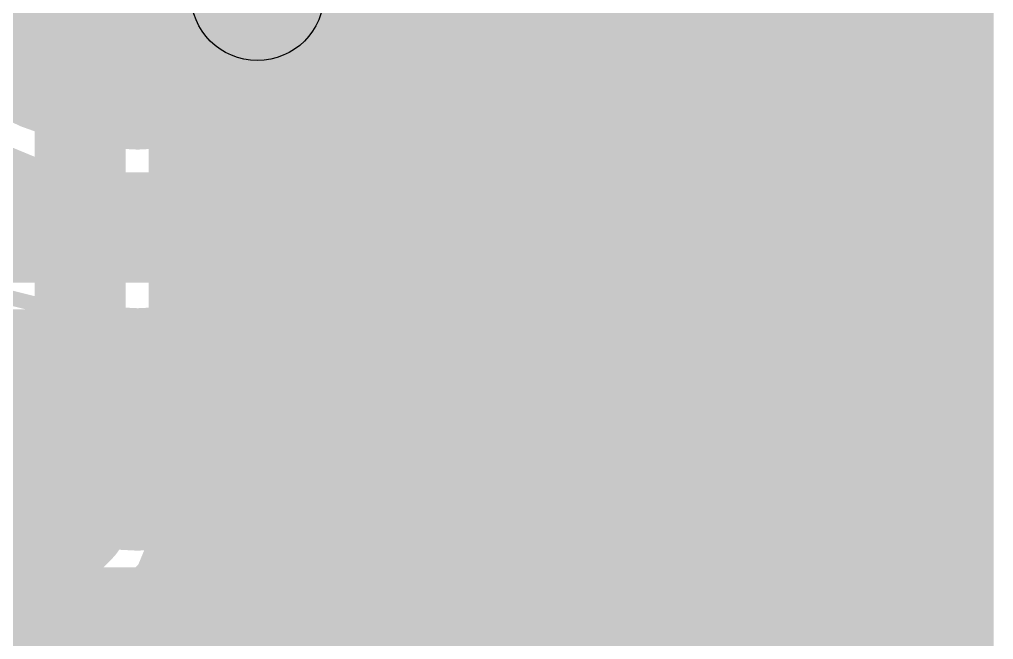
# Model space of a CAD drawing. Extents: x -1.3 to 57, y -0.1 to 23.2.
# Drawn here: x 45.11 to 51.62, y 5.18 to 9.33 of the extents above; entities that cross this region are included whole.
import ezdxf

# ---------------------------------------------------------------- set-up
doc = ezdxf.new("R2010")
doc.units = 0
for name, color, linetype in [('1', 12, 'CONTINUOUS'), ('16', 132, 'CONTINUOUS'), ('18', 110, 'CONTINUOUS'), ('20', 31, 'CONTINUOUS'), ('25', 253, 'CONTINUOUS'), ('52', 253, 'CONTINUOUS')]:
    doc.layers.add(name, color=color, linetype=linetype)

# ---------------------------------------------------------------- blocks, each defined once
blk = doc.blocks.new('ROUNDV')
at = {"const_width": 0.5}
blk.add_lwpolyline([(0, -0.25, 1), (0, 0.25, 1), (0, -0.25)], format="xyb", dxfattribs=at)

msp = doc.modelspace()

# ---------------------------------------------------------------- linework, layer by layer
at = {"layer": '1'}
for points, const_width in [([(51.4666, 19.431), (51.4666, 0.635)], 0.3048), ([(45.5168, 5.9436), (45.5168, 16.1036)], 0.6096), ([(50.373, 5.6096), (50.373, 10.5996)], 0.381), ([(47.552, 9.3294), (47.552, 9.6682)], 0.3048), ([(47.552, 9.4488), (51.4666, 9.4488)], 0.3048), ([(47.4224, 9.0165), (47.552, 9.3294)], 0.3048), ([(47.4752, 9.144), (51.4666, 9.144)], 0.3048), ([(47.1829, 8.777), (47.4224, 9.0165)], 0.3048), ([(46.1264, 5.8223), (46.1264, 8.8689)], 0.3048), ([(46.1264, 8.8689), (46.2183, 8.777)], 0.3048), ([(46.1264, 8.8392), (46.1561, 8.8392)], 0.3048), ([(47.2451, 8.8392), (51.4666, 8.8392)], 0.3048), ([(46.2183, 8.777), (46.5312, 8.6474)], 0.3048), ([(46.87, 8.6474), (47.1829, 8.777)], 0.3048), ([(46.5312, 8.6474), (46.87, 8.6474)], 0.3048), ([(46.1264, 8.5344), (51.4666, 8.5344)], 0.3048), ([(46.1264, 8.2296), (51.4666, 8.2296)], 0.3048), ([(46.1264, 7.9248), (51.4666, 7.9248)], 0.3048), ([(46.1264, 7.62), (51.4666, 7.62)], 0.3048), ([(46.1264, 7.3152), (51.4666, 7.3152)], 0.3048), ([(46.1264, 7.0104), (51.4666, 7.0104)], 0.3048), ([(46.1264, 6.7056), (51.4666, 6.7056)], 0.3048), ([(46.1264, 6.4008), (51.4666, 6.4008)], 0.3048), ([(44.1706, 4.5974), (45.5168, 5.9436)], 0.6096), ([(46.1264, 6.096), (51.4666, 6.096)], 0.3048), ([(46.0336, 5.5983), (46.1264, 5.8223)], 0.3048), ([(46.1135, 5.7912), (51.4666, 5.7912)], 0.3048), ([(45.8621, 5.4268), (46.0336, 5.5983)], 0.3048), ([(45.9217, 5.4864), (51.4666, 5.4864)], 0.3048), ([(44.5159, 4.0806), (45.8621, 5.4268)], 0.3048), ([(45.6169, 5.1816), (51.4666, 5.1816)], 0.3048)]:
    msp.add_lwpolyline(points, dxfattribs=dict(at, const_width=const_width))
for points, const_width in [([(47.552, 9.525, 1), (47.552, 9.3726)], 0.1524), ([(51.4666, 9.3726, 1), (51.4666, 9.525)], 0.1524), ([(47.6224, 9.3003, 1), (47.4816, 9.3586)], 0.1524), ([(47.4758, 9.3294, 1), (47.6282, 9.3294)], 0.1524), ([(47.4752, 9.2202, 1), (47.4752, 9.0678)], 0.1524), ([(51.4666, 9.0678, 1), (51.4666, 9.2202)], 0.1524), ([(47.352, 9.0457, 1), (47.4928, 8.9874)], 0.1524), ([(47.4763, 8.9626, 1), (47.3685, 9.0704)], 0.1524), ([(46.2026, 8.8689, 1), (46.0502, 8.8689)], 0.1524), ([(46.1803, 8.9228, 1), (46.0725, 8.8151)], 0.1524), ([(46.1264, 8.9154, 1), (46.1264, 8.763)], 0.1524), ([(46.1561, 8.763, 1), (46.1561, 8.9154)], 0.1524), ([(47.2451, 8.9154, 1), (47.2451, 8.763)], 0.1524), ([(51.4666, 8.763, 1), (51.4666, 8.9154)], 0.1524), ([(46.2475, 8.8474, 1), (46.1892, 8.7066)], 0.1524), ([(47.212, 8.7066, 1), (47.1537, 8.8474)], 0.1524), ([(46.1644, 8.7231, 1), (46.2722, 8.8309)], 0.1524), ([(47.129, 8.8309, 1), (47.2368, 8.7231)], 0.1524), ([(46.5312, 8.7236, 1), (46.5312, 8.5712)], 0.1524), ([(46.5021, 8.577, 1), (46.5604, 8.7178)], 0.1524), ([(46.8408, 8.7178, 1), (46.8991, 8.577)], 0.1524), ([(46.87, 8.5712, 1), (46.87, 8.7236)], 0.1524), ([(46.1264, 8.6106, 1), (46.1264, 8.4582)], 0.1524), ([(51.4666, 8.4582, 1), (51.4666, 8.6106)], 0.1524), ([(46.1264, 8.3058, 1), (46.1264, 8.1534)], 0.1524), ([(51.4666, 8.1534, 1), (51.4666, 8.3058)], 0.1524), ([(46.1264, 8.001, 1), (46.1264, 7.8486)], 0.1524), ([(51.4666, 7.8486, 1), (51.4666, 8.001)], 0.1524), ([(46.1264, 7.6962, 1), (46.1264, 7.5438)], 0.1524), ([(51.4666, 7.5438, 1), (51.4666, 7.6962)], 0.1524), ([(46.1264, 7.3914, 1), (46.1264, 7.239)], 0.1524), ([(51.4666, 7.239, 1), (51.4666, 7.3914)], 0.1524), ([(46.1264, 7.0866, 1), (46.1264, 6.9342)], 0.1524), ([(51.4666, 6.9342, 1), (51.4666, 7.0866)], 0.1524), ([(46.1264, 6.7818, 1), (46.1264, 6.6294)], 0.1524), ([(51.4666, 6.6294, 1), (51.4666, 6.7818)], 0.1524), ([(46.1264, 6.477, 1), (46.1264, 6.3246)], 0.1524), ([(51.4666, 6.3246, 1), (51.4666, 6.477)], 0.1524), ([(45.6246, 5.8358, 1), (45.409, 6.0514)], 0.3048), ([(46.1264, 6.1722, 1), (46.1264, 6.0198)], 0.1524), ([(51.4666, 6.0198, 1), (51.4666, 6.1722)], 0.1524), ([(45.3644, 5.9436, 1), (45.6692, 5.9436)], 0.3048), ([(46.1135, 5.8674, 1), (46.1135, 5.715)], 0.1524), ([(46.1968, 5.7932, 1), (46.056, 5.8515)], 0.1524), ([(51.4666, 5.715, 1), (51.4666, 5.8674)], 0.1524), ([(46.0502, 5.8223, 1), (46.2026, 5.8223)], 0.1524), ([(46.0875, 5.5444, 1), (45.9797, 5.6522)], 0.1524), ([(45.9632, 5.6274, 1), (46.104, 5.5691)], 0.1524), ([(50.2778, 5.6096, 1), (50.4683, 5.6096)], 0.1905), ([(45.9217, 5.5626, 1), (45.9217, 5.4102)], 0.1524), ([(51.4666, 5.4102, 1), (51.4666, 5.5626)], 0.1524), ([(45.8082, 5.4807, 1), (45.916, 5.3729)], 0.1524), ([(45.916, 5.3729, 1), (45.8082, 5.4807)], 0.1524), ([(45.6169, 5.2578, 1), (45.6169, 5.1054)], 0.1524), ([(51.4666, 5.1054, 1), (51.4666, 5.2578)], 0.1524)]:
    msp.add_lwpolyline(points, format="xyb", dxfattribs=dict(at, const_width=const_width))
at = {"layer": '16'}
for points, const_width in [([(45.9006, 9.4788, 1), (45.9006, 11.5188, 1), (45.9006, 9.4788)], 2.04), ([(48.0037, 9.525, 1), (48.0037, 9.3726)], 0.1524), ([(51.435, 9.3726, 1), (51.435, 9.525)], 0.1524), ([(48.9075, 9.4687, 1), (48.9075, 9.3163)], 0.1524), ([(48.9614, 9.3386, 1), (48.8536, 9.4464)], 0.1524), ([(50.7076, 9.4464, 1), (50.5998, 9.3386)], 0.1524), ([(50.6537, 9.3163, 1), (50.6537, 9.4687)], 0.1524), ([(47.9423, 9.1167, 1), (47.8345, 9.2245)], 0.1524), ([(48.7531, 9.1619, 1), (48.6007, 9.1619)], 0.1524), ([(50.9605, 9.1619, 1), (50.8081, 9.1619)], 0.1524), ([(47.8618, 9.2202, 1), (47.8618, 9.0678)], 0.1524), ([(47.818, 9.1997, 1), (47.9588, 9.1414)], 0.1524), ([(48.623, 9.2158, 1), (48.7308, 9.108)], 0.1524), ([(48.6769, 9.0678, 1), (48.6769, 9.2202)], 0.1524), ([(50.8843, 9.2202, 1), (50.8843, 9.0678)], 0.1524), ([(50.8304, 9.108, 1), (50.9382, 9.2158)], 0.1524), ([(51.435, 9.0678, 1), (51.435, 9.2202)], 0.1524), ([(49.1024, 8.9988, 1), (49.0388, 8.9988)], 0.0635), ([(49.0706, 9.0306, 1), (49.0706, 8.9671)], 0.0635), ([(50.5224, 8.9988, 1), (50.4588, 8.9988)], 0.0635), ([(50.4906, 8.9671, 1), (50.4906, 9.0306)], 0.0635), ([(47.557, 8.9154, 1), (47.557, 8.763)], 0.1524), ([(48.6769, 8.763, 1), (48.6769, 8.9154)], 0.1524), ([(50.8843, 8.9154, 1), (50.8843, 8.763)], 0.1524), ([(51.435, 8.763, 1), (51.435, 8.9154)], 0.1524), ([(49.0706, 8.9218, 1), (49.0706, 8.8582)], 0.0635), ([(50.4906, 8.8582, 1), (50.4906, 8.9218)], 0.0635), ([(49.0706, 8.7948, 1), (49.0706, 8.7312)], 0.0635), ([(50.4906, 8.7312, 1), (50.4906, 8.7948)], 0.0635), ([(47.2522, 8.6106, 1), (47.2522, 8.4582)], 0.1524), ([(47.258, 8.4406, 1), (47.1997, 8.5814)], 0.1524), ([(48.6769, 8.4582, 1), (48.6769, 8.6106)], 0.1524), ([(49.0706, 8.6678, 1), (49.0706, 8.6043)], 0.0635), ([(50.4906, 8.6043, 1), (50.4906, 8.6678)], 0.0635), ([(50.8843, 8.6106, 1), (50.8843, 8.4582)], 0.1524), ([(51.435, 8.4582, 1), (51.435, 8.6106)], 0.1524), ([(47.1749, 8.5649, 1), (47.2827, 8.4571)], 0.1524), ([(49.0706, 8.5408, 1), (49.0706, 8.4772)], 0.0635), ([(50.4906, 8.4772, 1), (50.4906, 8.5408)], 0.0635), ([(48.7308, 8.208, 1), (48.623, 8.3158)], 0.1524), ([(49.0706, 8.4138, 1), (49.0706, 8.3502)], 0.0635), ([(50.4906, 8.3502, 1), (50.4906, 8.4138)], 0.0635), ([(45.2517, 8.1534, 1), (45.2517, 8.3058)], 0.1524), ([(46.5495, 8.3058, 1), (46.5495, 8.1534)], 0.1524), ([(48.6007, 8.2619, 1), (48.7531, 8.2619)], 0.1524), ([(48.6446, 8.1534, 1), (48.6446, 8.3058)], 0.1524), ([(50.8843, 8.3058, 1), (50.8843, 8.1534)], 0.1524), ([(51.435, 8.1534, 1), (51.435, 8.3058)], 0.1524), ([(45.4342, 8.2302, 1), (45.4342, 8.0778)], 0.1524), ([(45.405, 8.0836, 1), (45.4633, 8.2244)], 0.1524), ([(46.3378, 8.2244, 1), (46.3962, 8.0836)], 0.1524), ([(46.367, 8.0778, 1), (46.367, 8.2302)], 0.1524), ([(49.0706, 8.2868, 1), (49.0706, 8.2233)], 0.0635), ([(50.4906, 8.2233, 1), (50.4906, 8.2868)], 0.0635), ([(49.0706, 8.1598, 1), (49.0706, 8.0962)], 0.0635), ([(49.0931, 8.0763, 1), (49.0481, 8.1213)], 0.0635), ([(50.4906, 8.0962, 1), (50.4906, 8.1598)], 0.0635), ([(48.3398, 7.8486, 1), (48.3398, 8.001)], 0.1524), ([(49.0388, 8.0988, 1), (49.1024, 8.0988)], 0.0635), ([(50.8843, 8.001, 1), (50.8843, 7.8486)], 0.1524), ([(51.435, 7.8486, 1), (51.435, 8.001)], 0.1524), ([(48.9728, 8.0328, 1), (48.9728, 7.9693)], 0.0635), ([(50.4906, 7.9693, 1), (50.4906, 8.0328)], 0.0635), ([(48.1375, 7.6463, 1), (48.1375, 7.7987)], 0.1524), ([(48.8458, 7.9058, 1), (48.8458, 7.8423)], 0.0635), ([(50.4906, 7.8423, 1), (50.4906, 7.9058)], 0.0635), ([(48.0836, 7.7764, 1), (48.1914, 7.6686)], 0.1524), ([(48.7188, 7.7788, 1), (48.7188, 7.7153)], 0.0635), ([(50.4906, 7.7153, 1), (50.4906, 7.7788)], 0.0635), ([(50.8843, 7.6962, 1), (50.8843, 7.5438)], 0.1524), ([(51.435, 7.5438, 1), (51.435, 7.6962)], 0.1524), ([(48.5918, 7.6517, 1), (48.5918, 7.5883)], 0.0635), ([(50.4906, 7.5883, 1), (50.4906, 7.6517)], 0.0635), ([(48.4648, 7.5248, 1), (48.4648, 7.4613)], 0.0635), ([(50.4906, 7.4613, 1), (50.4906, 7.5248)], 0.0635), ([(48.3378, 7.3978, 1), (48.3378, 7.3343)], 0.0635), ([(50.4906, 7.3343, 1), (50.4906, 7.3978)], 0.0635), ([(50.8843, 7.3914, 1), (50.8843, 7.239)], 0.1524), ([(51.435, 7.239, 1), (51.435, 7.3914)], 0.1524), ([(48.2781, 7.3513, 1), (48.3231, 7.3063)], 0.0635), ([(48.3006, 7.2971, 1), (48.3006, 7.3605)], 0.0635), ([(50.4588, 7.3288, 1), (50.5224, 7.3288)], 0.0635), ([(50.5131, 7.3063, 1), (50.4681, 7.3513)], 0.0635), ([(50.4008, 7.2073, 1), (50.4008, 7.2708)], 0.0635), ([(50.9382, 7.1118, 1), (50.8304, 7.2196)], 0.1524), ([(50.8081, 7.1657, 1), (50.9605, 7.1657)], 0.1524), ([(50.2738, 7.0803, 1), (50.2738, 7.1437)], 0.0635), ([(50.729, 7.0866, 1), (50.729, 6.9342)], 0.1524), ([(51.435, 6.9342, 1), (51.435, 7.0866)], 0.1524), ([(50.1468, 6.9533, 1), (50.1468, 7.0168)], 0.0635), ([(50.0198, 6.8263, 1), (50.0198, 6.8898)], 0.0635), ([(50.4242, 6.7818, 1), (50.4242, 6.6294)], 0.1524), ([(51.435, 6.6294, 1), (51.435, 6.7818)], 0.1524), ([(49.8928, 6.6993, 1), (49.8928, 6.7628)], 0.0635), ([(49.7658, 6.5723, 1), (49.7658, 6.6357)], 0.0635), ([(49.6388, 6.4453, 1), (49.6388, 6.5088)], 0.0635), ([(50.1194, 6.477, 1), (50.1194, 6.3246)], 0.1524), ([(51.435, 6.3246, 1), (51.435, 6.477)], 0.1524), ([(49.5118, 6.3183, 1), (49.5118, 6.3818)], 0.0635), ([(49.3848, 6.1913, 1), (49.3848, 6.2547)], 0.0635), ([(49.8146, 6.1722, 1), (49.8146, 6.0198)], 0.1524), ([(51.435, 6.0198, 1), (51.435, 6.1722)], 0.1524), ([(49.2578, 6.0643, 1), (49.2578, 6.1277)], 0.0635), ([(49.1308, 5.9373, 1), (49.1308, 6.0008)], 0.0635), ([(49.0481, 5.9313, 1), (49.0931, 5.8863)], 0.0635), ([(49.0706, 5.8771, 1), (49.0706, 5.9405)], 0.0635), ([(49.5098, 5.8674, 1), (49.5098, 5.715)], 0.1524), ([(51.435, 5.715, 1), (51.435, 5.8674)], 0.1524), ([(49.4104, 5.7996, 1), (49.5182, 5.6918)], 0.1524), ([(49.5182, 5.6918, 1), (49.4104, 5.7996)], 0.1524), ([(49.2337, 5.4389, 1), (49.2337, 5.5913)], 0.1524), ([(49.1798, 5.569, 1), (49.2876, 5.4612)], 0.1524), ([(51.435, 5.4102, 1), (51.435, 5.5626)], 0.1524), ([(51.435, 5.1054, 1), (51.435, 5.2578)], 0.1524)]:
    msp.add_lwpolyline(points, format="xyb", dxfattribs=dict(at, const_width=const_width))
for points, const_width in [([(51.435, 10.3285), (51.435, 0.635)], 0.3048), ([(47.8884, 9.1706), (48.074, 9.6186)], 0.3048), ([(48.0037, 9.4488), (51.435, 9.4488)], 0.3048), ([(48.9075, 9.3925), (48.6769, 9.1619)], 0.3048), ([(50.6537, 9.3925), (48.9075, 9.3925)], 0.3048), ([(50.8843, 9.1619), (50.6537, 9.3925)], 0.3048), ([(47.2288, 8.511), (47.8884, 9.1706)], 0.3048), ([(48.6769, 9.1619), (48.6769, 8.2619)], 0.3048), ([(50.8843, 7.1657), (50.8843, 9.1619)], 0.3048), ([(47.8618, 9.144), (48.6769, 9.144)], 0.3048), ([(50.8843, 9.144), (51.435, 9.144)], 0.3048), ([(49.0706, 8.9988), (50.4906, 8.9988)], 0.127), ([(49.0706, 8.0988), (49.0706, 8.9988)], 0.127), ([(50.4906, 8.9988), (50.4906, 7.3288)], 0.127), ([(47.557, 8.8392), (48.6769, 8.8392)], 0.3048), ([(50.8843, 8.8392), (51.435, 8.8392)], 0.3048), ([(49.0706, 8.89), (50.4906, 8.89)], 0.127), ([(49.0706, 8.763), (50.4906, 8.763)], 0.127), ([(44.5725, 8.5109), (45.4342, 8.154)], 0.3048), ([(46.367, 8.154), (47.2288, 8.511)], 0.3048), ([(47.2522, 8.5344), (48.6769, 8.5344)], 0.3048), ([(49.0706, 8.636), (50.4906, 8.636)], 0.127), ([(50.8843, 8.5344), (51.435, 8.5344)], 0.3048), ([(49.0706, 8.509), (50.4906, 8.509)], 0.127), ([(48.6769, 8.2619), (48.1375, 7.7225)], 0.3048), ([(49.0706, 8.382), (50.4906, 8.382)], 0.127), ([(44.579, 8.2296), (45.2517, 8.2296)], 0.3048), ([(46.5495, 8.2296), (48.6446, 8.2296)], 0.3048), ([(50.8843, 8.2296), (51.435, 8.2296)], 0.3048), ([(45.4342, 8.154), (46.367, 8.154)], 0.3048), ([(49.0706, 8.255), (50.4906, 8.255)], 0.127), ([(48.3006, 7.3288), (49.0706, 8.0988)], 0.127), ([(49.0706, 8.128), (50.4906, 8.128)], 0.127), ([(44.483, 7.9248), (48.3398, 7.9248)], 0.3048), ([(50.8843, 7.9248), (51.435, 7.9248)], 0.3048), ([(48.9728, 8.001), (50.4906, 8.001)], 0.127), ([(48.1375, 7.7225), (44.3284, 7.7225)], 0.3048), ([(48.8458, 7.874), (50.4906, 7.874)], 0.127), ([(48.7188, 7.747), (50.4906, 7.747)], 0.127), ([(50.8843, 7.62), (51.435, 7.62)], 0.3048), ([(48.5918, 7.62), (50.4906, 7.62)], 0.127), ([(48.4648, 7.493), (50.4906, 7.493)], 0.127), ([(48.3378, 7.366), (50.4906, 7.366)], 0.127), ([(50.8843, 7.3152), (51.435, 7.3152)], 0.3048), ([(43.5006, 7.3288), (48.3006, 7.3288)], 0.127), ([(50.4906, 7.3288), (49.0706, 5.9088)], 0.127), ([(41.4004, 7.239), (50.4008, 7.239)], 0.127), ([(49.4643, 5.7457), (50.8843, 7.1657)], 0.3048), ([(41.5274, 7.112), (50.2738, 7.112)], 0.127), ([(50.729, 7.0104), (51.435, 7.0104)], 0.3048), ([(41.6544, 6.985), (50.1468, 6.985)], 0.127), ([(41.7814, 6.858), (50.0198, 6.858)], 0.127), ([(50.4242, 6.7056), (51.435, 6.7056)], 0.3048), ([(41.9084, 6.731), (49.8928, 6.731)], 0.127), ([(42.0354, 6.604), (49.7658, 6.604)], 0.127), ([(42.1624, 6.477), (49.6388, 6.477)], 0.127), ([(50.1194, 6.4008), (51.435, 6.4008)], 0.3048), ([(42.2894, 6.35), (49.5118, 6.35)], 0.127), ([(42.4164, 6.223), (49.3848, 6.223)], 0.127), ([(49.8146, 6.096), (51.435, 6.096)], 0.3048), ([(42.5434, 6.096), (49.2578, 6.096)], 0.127), ([(42.6704, 5.969), (49.1308, 5.969)], 0.127), ([(49.0706, 5.9088), (42.7306, 5.9088)], 0.127), ([(49.5098, 5.7912), (51.435, 5.7912)], 0.3048), ([(49.2337, 5.5151), (49.4643, 5.7457)], 0.3048), ([(42.5675, 5.5151), (49.2337, 5.5151)], 0.3048), ([(39.243, 5.4864), (51.435, 5.4864)], 0.3048), ([(42.2854, 5.1816), (51.435, 5.1816)], 0.3048)]:
    msp.add_lwpolyline(points, dxfattribs=dict(at, const_width=const_width))
at = {"layer": '20'}
msp.add_circle((46.7006, 9.4988), 0.445, dxfattribs=at)
at = {"layer": '25'}
for points, const_width in [([(49.3033, 8.8878, 1), (48.9364, 8.8878)], 0.1016), ([(49.6082, 9.0486, 1), (49.5854, 9.094)], 0.0508), ([(49.9378, 9.1037, 1), (49.887, 9.1037)], 0.0508), ([(50.5982, 9.1037, 1), (50.5474, 9.1037)], 0.0508), ([(49.9124, 8.9569, 0.4142), (50.0592, 8.8102)], 0.1016), ([(49.9378, 8.9569, 1), (49.887, 8.9569)], 0.0508), ([(49.887, 8.9569, 1), (49.9378, 8.9569)], 0.0508), ([(50.426, 8.8102, 0.4142), (50.5728, 8.9569)], 0.1016), ([(50.5982, 8.9569, 1), (50.5474, 8.9569)], 0.0508), ([(50.5474, 8.9569, 1), (50.5982, 8.9569)], 0.0508), ([(48.9618, 8.8878, 1), (48.911, 8.8878)], 0.0508), ([(49.2919, 8.9473, 1), (49.3146, 8.9018)], 0.0508), ([(49.3287, 8.8878, 1), (49.2779, 8.8878)], 0.0508), ([(48.911, 8.8878, 1), (48.9618, 8.8878)], 0.0508), ([(49.2779, 8.8878, 1), (49.3287, 8.8878)], 0.0508), ([(50.0592, 8.8356, 1), (50.0592, 8.7848)], 0.0508), ([(50.0592, 8.7848, 1), (50.0592, 8.8356)], 0.0508), ([(50.426, 8.8356, 1), (50.426, 8.7848)], 0.0508), ([(50.426, 8.7848, 1), (50.426, 8.8356)], 0.0508), ([(48.9364, 8.7298, 1), (48.9364, 8.679)], 0.0508), ([(48.911, 8.7044, 1), (48.9618, 8.7044)], 0.0508), ([(49.2779, 8.7044, 1), (49.3287, 8.7044)], 0.0508), ([(49.5968, 8.679, 1), (49.5968, 8.7298)], 0.0508)]:
    msp.add_lwpolyline(points, format="xyb", dxfattribs=dict(at, const_width=const_width))
at = {"layer": '25', "const_width": 0.1016}
for points in [[(49.5968, 9.0713), (49.3033, 8.9245)], [(49.9124, 8.9569), (49.9124, 9.1037)], [(50.5728, 9.1037), (50.5728, 8.9569)], [(48.9364, 8.7044), (48.9364, 8.8878)], [(49.3033, 8.8878), (49.3033, 8.7044)], [(50.426, 8.8102), (50.0592, 8.8102)], [(49.5968, 8.7044), (48.9364, 8.7044)]]:
    msp.add_lwpolyline(points, dxfattribs=at)
at = {"layer": '52', "const_width": 0.1}
for points in [[(45.9006, 5.8288, 1), (45.9006, 15.1688, 1), (45.9006, 5.8288)], [(45.9006, 7.3488, 1), (45.9006, 13.6488, 1), (45.9006, 7.3488)]]:
    msp.add_lwpolyline(points, format="xyb", dxfattribs=at)

# ---------------------------------------------------------------- block references
at = {"layer": '18', "xscale": 0.7064, "yscale": 0.7064}
msp.add_blockref('ROUNDV', (50.373, 5.6096), dxfattribs=at)
msp.add_blockref('ROUNDV', (50.373, 5.6096), dxfattribs=at)

doc.saveas('drawing.dxf')
